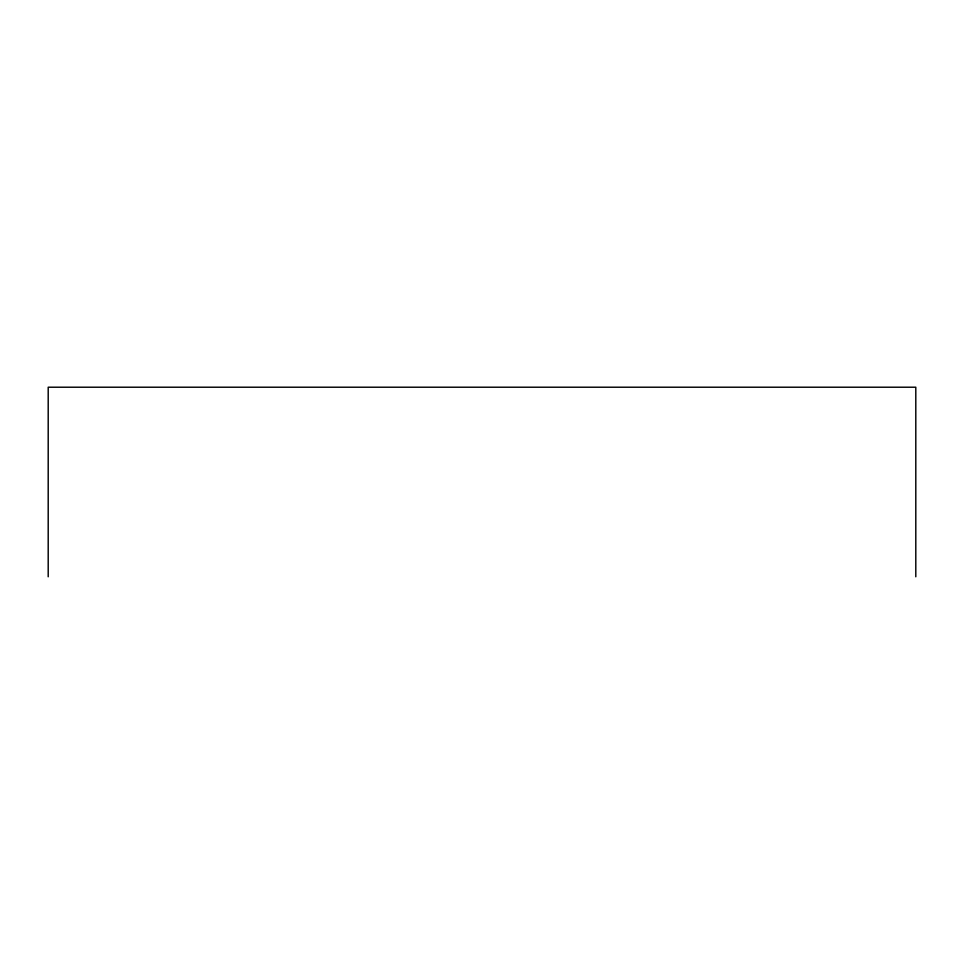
<?xml version="1.0" encoding="UTF-8"?>
<svg xmlns="http://www.w3.org/2000/svg" width="964" height="964" viewBox="0 0 964 964"><rect width="100%" height="100%" fill="white"/><g stroke="black" fill="none" stroke-linecap="round" stroke-linejoin="round"><path stroke-width="1.45" d="M915.8 576.785L915.8 387.215L48.2 387.215L48.2 576.785"/></g></svg>
